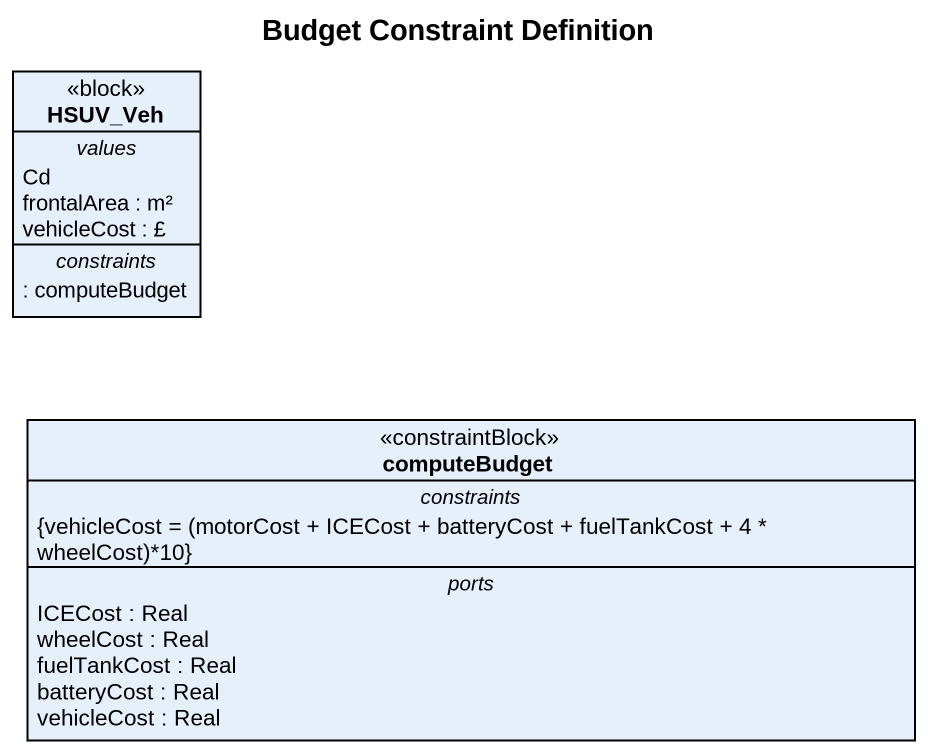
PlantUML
@startuml
title Budget Constraint Definition
hide circle
hide empty members
class HSUV_Veh <<block>> {
  -- values --
  Cd
  frontalArea : m²
  vehicleCost : £
  -- constraints --
  : computeBudget
}
class computeBudget <<constraintBlock>> {
  -- constraints --
  {field} {vehicleCost = (motorCost + ICECost + batteryCost + fuelTankCost + 4 * wheelCost)*10}
  -- ports --
  ICECost : Real
  wheelCost : Real
  fuelTankCost : Real
  batteryCost : Real
  vehicleCost : Real
}
@enduml
